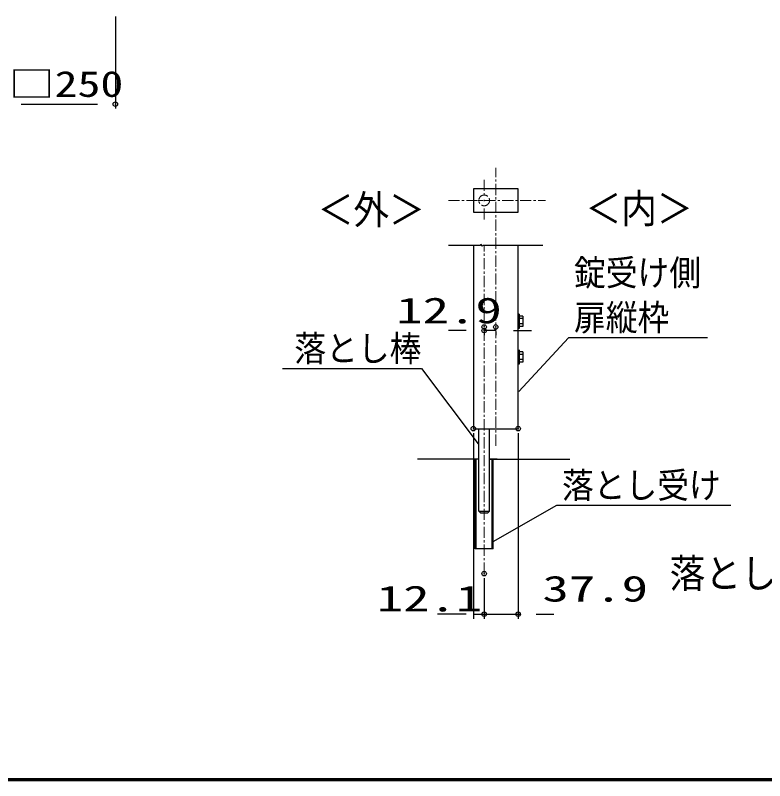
# Model space of a CAD drawing. Units: millimetres, scale not verified. Extents: x -4425 to 4425, y -3150 to 3150.
# Drawn here: x -1574 to 100, y -2925 to -1215 of the extents above; entities that cross this region are included whole.
import ezdxf
from ezdxf.enums import TextEntityAlignment as Align

# ---------------------------------------------------------------- set-up
doc = ezdxf.new("R2010")
doc.units = ezdxf.units.MM
doc.header["$LTSCALE"] = 20
doc.header["$PDMODE"] = 32
doc.header["$PDSIZE"] = 10
doc.linetypes.add('USER1', pattern=[2, 1.25, -0.25, 0.25, -0.25])
for name, color, linetype, lineweight in [('0-0_外形線', 7, 'Continuous', 25), ('0-3_寸法線', 4, 'Continuous', 25), ('0-7_扉縦枠', 7, 'Continuous', 25), ('0-A_0', 7, 'Continuous', 25), ('1-1_軸線', 1, 'USER1', 9), ('1-5_WAKU', 7, 'Continuous', 25)]:
    doc.layers.add(name, color=color, linetype=linetype, lineweight=lineweight)
doc.layers.add('0-5_DEFPOINTS', color=7, linetype='Continuous')
doc.styles.add('ＭＳ ゴシック', font='')
doc.styles.get('ＭＳ ゴシック').set_extended_font_data('MS Gothic')

msp = doc.modelspace()

# ---------------------------------------------------------------- linework, layer by layer
at = {"layer": '0-0_外形線', "color": 4}
for p, q in [((-606.34, -1728.96), (-535, -1728.96)), ((-548.01, -1728.96), (-535, -1728.96)), ((-535, -1728.96), (-534.02, -1726.87)), ((-530.54, -1731.05), (-534.02, -1726.87)), ((-530.54, -1731.05), (-529.56, -1728.96)), ((-529.56, -1728.96), (-498.83, -1728.96)), ((-529.56, -1728.96), (-395.5, -1728.96)), ((-514.63, -2206.7), (-335.41, -2206.7))]:
    msp.add_line(p, q, dxfattribs=at)
at = {"layer": '0-0_外形線'}
for p, q in [((-550.83, -1728.96), (-550.83, -2138.7)), ((-450.83, -2138.7), (-450.83, -1728.96)), ((-450.83, -1882.7), (-450.83, -1914.7)), ((-448.83, -1882.7), (-450.83, -1882.7)), ((-448.83, -1882.7), (-448.83, -1914.7)), ((-440.53, -1887.15), (-448.83, -1887.15)), ((-440.53, -1892.93), (-448.83, -1892.93)), ((-440.53, -1887.15), (-448.53, -1887.15)), ((-440.53, -1892.93), (-448.53, -1892.93)), ((-440.53, -1887.15), (-440.53, -1910.25)), ((-440.53, -1904.47), (-448.83, -1904.47)), ((-440.53, -1910.25), (-448.83, -1910.25)), ((-440.53, -1904.47), (-448.53, -1904.47)), ((-440.53, -1910.25), (-448.53, -1910.25)), ((-448.83, -1914.7), (-450.83, -1914.7)), ((-450.83, -1962.7), (-450.83, -1994.7)), ((-448.83, -1963.7), (-450.83, -1963.7)), ((-448.83, -1962.7), (-448.83, -1994.7)), ((-440.53, -1967.15), (-448.83, -1967.15)), ((-440.53, -1972.93), (-448.83, -1972.93)), ((-440.53, -1967.15), (-448.53, -1967.15)), ((-440.53, -1972.93), (-448.53, -1972.93)), ((-440.53, -1967.15), (-440.53, -1990.25)), ((-448.83, -1994.7), (-450.83, -1994.7)), ((-440.53, -1984.47), (-448.83, -1984.47)), ((-440.53, -1990.25), (-448.83, -1990.25)), ((-440.53, -1984.47), (-448.53, -1984.47)), ((-440.53, -1990.25), (-448.53, -1990.25)), ((-550.83, -2138.7), (-450.83, -2138.7)), ((-538.63, -2322.7), (-538.63, -2138.7)), ((-514.63, -2322.7), (-514.63, -2138.7)), ((-546.63, -2406.7), (-546.63, -2206.7)), ((-544.23, -2406.7), (-544.23, -2206.7)), ((-509.03, -2406.7), (-509.03, -2206.7)), ((-506.63, -2406.7), (-506.63, -2206.7)), ((-538.63, -2322.7), (-514.63, -2322.7)), ((-534.63, -2326.7), (-538.63, -2322.7)), ((-518.63, -2326.7), (-514.63, -2322.7)), ((-534.63, -2326.7), (-518.63, -2326.7)), ((-506.63, -2406.7), (-546.63, -2406.7))]:
    msp.add_line(p, q, dxfattribs=at)
at = {"layer": '0-3_寸法線'}
for p, q in [((-1350.19, -1217.89), (-1350.19, -1423.8)), ((-1560.19, -1413.8), (-1390.19, -1413.8)), ((-566.63, -1919.56), (-606.63, -1919.56)), ((-500.83, -1919.56), (-526.63, -1919.56)), ((-526.63, -1921.46), (-526.63, -1929.56)), ((-500.83, -1921.46), (-500.83, -1929.56)), ((-460.83, -1919.56), (-420.83, -1919.56)), ((-550.83, -2148.7), (-550.83, -2563.07)), ((-450.83, -2148.7), (-450.83, -2563.07)), ((-526.63, -2472.57), (-526.63, -2563.07)), ((-526.63, -2472.57), (-526.63, -2563.07)), ((-590.83, -2553.07), (-630.83, -2553.07)), ((-566.63, -2553.07), (-606.63, -2553.07)), ((-550.83, -2553.07), (-526.63, -2553.07)), ((-526.63, -2553.07), (-450.83, -2553.07)), ((-486.63, -2553.07), (-446.63, -2553.07)), ((-410.83, -2553.07), (-370.83, -2553.07))]:
    msp.add_line(p, q, dxfattribs=at)
at = {"layer": '0-3_寸法線', "color": 1}
msp.add_lwpolyline([(-550.83, -1654.86), (-450.83, -1654.86), (-450.83, -1602.86), (-550.83, -1602.86)], close=True, dxfattribs=at)
for points in [[(-27.64, -1935.42), (-338.02, -1935.42), (-449.45, -2055.65)], [(-976.95, -2004.5), (-666.58, -2004.5), (-539.84, -2172.83)], [(24.15, -2310.16), (-364.96, -2310.16), (-506.99, -2391.26)]]:
    msp.add_lwpolyline(points, dxfattribs=at)
at = {"layer": '0-5_DEFPOINTS'}
for p in [(-1350.19, -1413.8), (-526.63, -1911.46), (-526.63, -1919.56), (-500.83, -1911.46), (-550.83, -2138.7), (-450.83, -2138.7), (-526.63, -2462.57), (-526.63, -2553.07), (-450.83, -2553.07)]:
    msp.add_point(p, dxfattribs=at)
at = {"layer": '0-7_扉縦枠', "color": 4}
msp.add_line((-550.83, -2138.7), (-538.63, -2138.7), dxfattribs=at)
at = {"layer": '0-A_0', "color": 4}
for p, q in [((-538.63, -2206.7), (-675.48, -2206.7)), ((-497.77, -2206.7), (-514.63, -2206.7))]:
    msp.add_line(p, q, dxfattribs=at)
at = {"layer": '1-1_軸線'}
for p, q in [((-500.83, -2176.82), (-500.83, -1555.82)), ((-526.63, -1582.63), (-526.63, -1615.51)), ((-606.39, -1628.86), (-389.52, -1628.86)), ((-529.33, -1628.86), (-539.98, -1628.86)), ((-527.98, -1628.86), (-525.28, -1628.86)), ((-526.63, -1630.21), (-526.63, -1627.51)), ((-523.93, -1628.86), (-513.28, -1628.86)), ((-526.63, -1671.72), (-526.63, -1642.21)), ((-526.63, -2462.57), (-526.63, -1728.96))]:
    msp.add_line(p, q, dxfattribs=at)
msp.add_circle((-526.63, -1628.86), 12, dxfattribs=at)
at = {"layer": '1-5_WAKU'}
msp.add_lwpolyline([(-4050.1, 2925.12), (4199.9, 2925.12), (4199.9, -2924.88), (-4050.1, -2924.88)], close=True, dxfattribs=at)
for points in [[(4197.9, 2923.12), (4197.9, -2922.88), (-4048.1, -2922.88)], [(4195.9, 2921.12), (4195.9, -2920.88), (-4046.1, -2920.88)]]:
    msp.add_lwpolyline(points, dxfattribs=at)

# ---------------------------------------------------------------- texts
at = {"layer": '0-0_外形線', "style": 'ＭＳ ゴシック', "width": 0.9}
for s, p in [('＜内＞', (-300.35, -1699)), ('＜外＞', (-898.4, -1701.61)), ('落とし部', (-112.65, -2513.66))]:
    msp.add_text(s, height=64.96, dxfattribs=at).set_placement(p, align=Align.BOTTOM_LEFT)
at = {"layer": '0-3_寸法線', "color": 2, "style": 'ＭＳ ゴシック'}
for s, width, p in [('□250', 1.3, (-1588.19, -1414.91)), ('12.9', 1.5, (-722.96, -1920.66)), ('37.9', 1.5, (-396.5, -2542.2)), ('12.1', 1.5, (-766.54, -2564.17))]:
    msp.add_text(s, height=57.77, dxfattribs=dict(at, width=width)).set_placement(p, align=Align.BOTTOM_LEFT)
at = {"layer": '0-A_0', "color": 2, "style": 'ＭＳ ゴシック', "width": 0.9}
for s, p in [('錠受け側', (-326.02, -1836.52)), ('扉縦枠', (-326.02, -1936.52)), ('落とし棒', (-950.58, -2005.61)), ('落とし受け', (-352.96, -2311.26))]:
    msp.add_text(s, height=57.77, dxfattribs=at).set_placement(p, align=Align.BOTTOM_LEFT)

doc.saveas('drawing.dxf')
